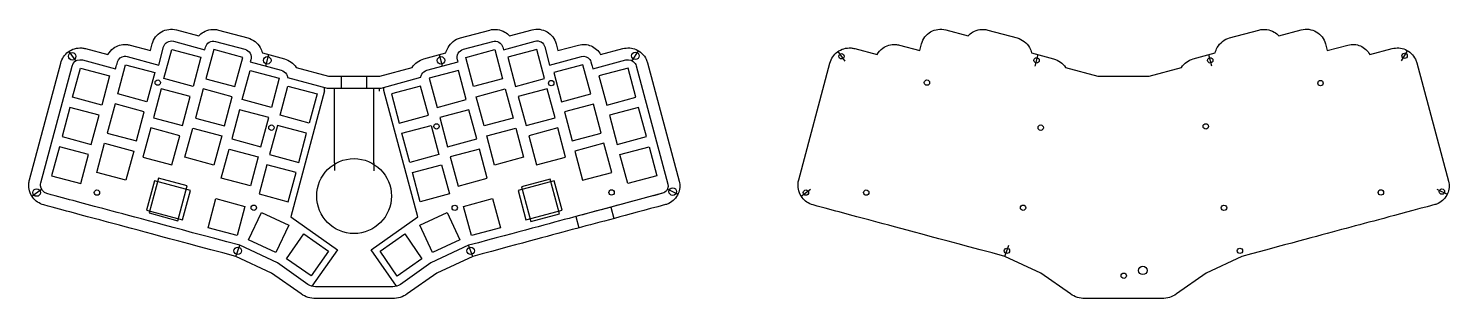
# Model space of a CAD drawing. Header units: millimetres. Extents: x -131 to 534, y 7 to 133.
import ezdxf

# ---------------------------------------------------------------- set-up
doc = ezdxf.new("R2010")
doc.units = ezdxf.units.MM
doc.layers.get('0').update_dxf_attribs({"linetype": 'CONTINUOUS'})

msp = doc.modelspace()

# ---------------------------------------------------------------- linework, layer by layer
for p, q in [((-63.62, 126.83), (-48.86, 122.87)), ((-62.19, 132.14), (-51.75, 129.34)), ((-43.93, 126.73), (-30.17, 123.04)), ((-42.5, 132.04), (-28.75, 128.35)), ((70.69, 128.39), (84.41, 132.06)), ((72.12, 123.08), (85.83, 126.75)), ((90.85, 122.87), (105.67, 126.84)), ((93.73, 129.33), (104.24, 132.15)), ((297.81, 132.14), (308.25, 129.34)), ((317.5, 132.04), (331.25, 128.35)), ((430.69, 128.39), (444.41, 132.06)), ((453.73, 129.33), (464.24, 132.15)), ((-112.59, 122), (-109.32, 117.57)), ((-104.71, 123.39), (-94.26, 120.61)), ((-83.88, 125.01), (-74.35, 122.46)), ((-74.35, 122.46), (-73.53, 125.56)), ((-70.44, 115.71), (-68.21, 124.16)), ((-48.86, 122.87), (-48.57, 124.01)), ((-21.97, 121.36), (-11.68, 118.6)), ((-20.37, 115.24), (-18.95, 120.55)), ((53.62, 118.59), (63.92, 121.35)), ((62.33, 115.23), (60.91, 120.54)), ((90.55, 124.01), (90.85, 122.87)), ((110.19, 124.22), (112.43, 115.71)), ((112.43, 115.71), (127.42, 119.73)), ((115.5, 125.62), (116.34, 122.45)), ((116.34, 122.45), (126, 125.04)), ((136.29, 120.6), (146.74, 123.38)), ((151.16, 117.65), (153.99, 122.37)), ((247.41, 122), (250.68, 117.57)), ((255.29, 123.39), (265.74, 120.61)), ((276.12, 125.01), (285.65, 122.46)), ((285.65, 122.46), (286.47, 125.56)), ((338.03, 121.36), (348.32, 118.6)), ((339.63, 115.24), (341.05, 120.55)), ((413.62, 118.59), (423.92, 121.35)), ((422.33, 115.23), (420.91, 120.54)), ((475.5, 125.62), (476.34, 122.45)), ((476.34, 122.45), (486, 125.04)), ((496.29, 120.6), (506.74, 123.38)), ((511.16, 117.65), (513.99, 122.37)), ((-130.98, 62.04), (-116.34, 116.65)), ((-125.67, 60.62), (-111.03, 115.23)), ((-106.13, 118.07), (-90.71, 113.98)), ((-85.3, 119.7), (-70.44, 115.71)), ((-27.37, 118.13), (-27.63, 117.18)), ((-27.63, 117.18), (-13.11, 113.29)), ((-6.15, 114.53), (9.01, 110.47)), ((32.96, 110.47), (48.13, 114.57)), ((55.05, 113.28), (69.61, 117.18)), ((69.61, 117.18), (69.33, 118.18)), ((132.7, 113.95), (148.16, 118.07)), ((152.96, 115.29), (167.77, 60.08)), ((158.27, 116.71), (173.08, 61.5)), ((229.02, 62.04), (243.66, 116.65)), ((353.85, 114.53), (369.01, 110.47)), ((392.96, 110.47), (408.13, 114.57)), ((518.27, 116.71), (533.08, 61.5)), ((-10.2, 109.92), (8.29, 104.97)), ((9.01, 110.47), (32.96, 110.47)), ((14.99, 104.97), (14.99, 110.47)), ((26.99, 104.97), (26.99, 110.47)), ((33.69, 104.97), (52.17, 109.97)), ((369.01, 110.47), (392.96, 110.47)), ((7.15, 103.72), (-8.66, 44.71)), ((7.15, 103.72), (7.15, 105.28)), ((8.29, 104.97), (33.69, 104.97)), ((11.79, 69.97), (11.85, 103.47)), ((11.85, 103.47), (11.85, 104.97)), ((30.19, 103.47), (30.19, 104.97)), ((30.19, 69.97), (30.19, 103.47)), ((32.89, 103.47), (32.89, 104.97)), ((34.89, 103.74), (34.89, 105.29)), ((50.83, 44.79), (34.89, 103.74)), ((11.79, 69.97), (11.79, 67.39)), ((11.79, 67.39), (11.79, 66.36)), ((30.19, 69.97), (30.18, 67.35)), ((30.18, 67.35), (30.18, 66.3)), ((-129.83, 54.47), (-125.38, 57.76)), ((165.3, 55.8), (141.15, 49.33)), ((167.59, 57.76), (172.54, 55.36)), ((230.17, 54.47), (234.62, 57.76)), ((527.59, 57.76), (532.54, 55.36)), ((141.15, 49.33), (124.73, 44.93)), ((141.15, 49.33), (142.57, 44.02)), ((-8.66, 44.71), (13.16, 29.43)), ((28.9, 29.43), (50.83, 44.79)), ((124.73, 44.93), (126.15, 39.62)), ((-34.46, 26.3), (-32.57, 31.49)), ((-14.89, 23.25), (-32.57, 31.49)), ((13.16, 29.43), (1.21, 12.37)), ((40.83, 12.39), (28.9, 29.43)), ((74.56, 31.49), (56.88, 23.24)), ((76.45, 26.3), (74.56, 31.49)), ((325.54, 26.3), (327.43, 31.49)), ((-17.65, 18.47), (-34.46, 26.3)), ((-0.62, 13.25), (-14.89, 23.25)), ((56.88, 23.24), (42.6, 13.25)), ((76.45, 26.3), (59.64, 18.46)), ((342.35, 18.47), (325.54, 26.3)), ((436.45, 26.3), (419.64, 18.46)), ((-3.77, 8.75), (-17.65, 18.47)), ((59.64, 18.46), (45.76, 8.74)), ((356.23, 8.75), (342.35, 18.47)), ((419.64, 18.46), (405.76, 8.74)), ((39.03, 12.12), (2.96, 12.12)), ((39.03, 6.62), (2.96, 6.62)), ((399.03, 6.62), (362.96, 6.62))]:
    msp.add_line(p, q)
for points in [[(-64.4, 123.01), (-50.78, 119.35), (-54.43, 105.73), (-68.05, 109.39)], [(-34.78, 105.65), (-31.13, 119.27), (-44.75, 122.92), (-48.4, 109.3)], [(73.2, 119.27), (86.82, 122.91), (90.46, 109.29), (76.84, 105.65)], [(92.84, 119.35), (96.49, 105.73), (110.11, 109.38), (106.46, 123)], [(-110.77, 100.64), (-107.12, 114.26), (-93.5, 110.61), (-97.15, 96.99)], [(-85.99, 115.85), (-72.37, 112.2), (-76.02, 98.58), (-89.64, 102.23)], [(-27.69, 113.17), (-14.07, 109.52), (-17.73, 95.9), (-31.35, 99.55)], [(56.14, 109.52), (59.79, 95.9), (73.41, 99.55), (69.76, 113.17)], [(114.43, 112.2), (118.08, 98.58), (131.7, 102.23), (128.05, 115.85)], [(135.56, 110.61), (139.21, 96.99), (152.83, 100.64), (149.18, 114.26)], [(-59.35, 87.38), (-55.7, 101), (-69.32, 104.65), (-72.97, 91.03)], [(-39.7, 87.29), (-36.05, 100.91), (-49.67, 104.57), (-53.32, 90.95)], [(-9.99, 105.84), (3.63, 102.19), (-0.02, 88.57), (-13.64, 92.22)], [(55.7, 92.22), (52.05, 105.84), (38.43, 102.19), (42.08, 88.57)], [(78.11, 100.91), (91.73, 104.56), (95.38, 90.94), (81.76, 87.29)], [(97.76, 101), (101.41, 87.38), (115.03, 91.03), (111.38, 104.65)], [(-102.07, 78.64), (-98.42, 92.26), (-112.04, 95.91), (-115.69, 82.29)], [(-80.94, 80.23), (-77.29, 93.84), (-90.9, 97.5), (-94.56, 83.88)], [(-32.61, 94.82), (-36.26, 81.2), (-22.64, 77.55), (-18.99, 91.17)], [(61.05, 91.17), (64.7, 77.55), (78.32, 81.19), (74.67, 94.81)], [(119.35, 93.84), (123, 80.23), (136.62, 83.87), (132.97, 97.49)], [(140.48, 92.26), (144.13, 78.64), (157.75, 82.29), (154.1, 95.91)], [(-14.91, 87.48), (-18.56, 73.86), (-4.94, 70.22), (-1.29, 83.83)], [(60.62, 73.86), (47, 70.21), (43.35, 83.83), (56.97, 87.48)], [(-64.27, 69.03), (-60.62, 82.65), (-74.23, 86.3), (-77.88, 72.68)], [(-54.59, 86.21), (-40.97, 82.56), (-44.62, 68.94), (-58.24, 72.59)], [(83.03, 82.56), (96.65, 86.21), (100.3, 72.59), (86.68, 68.94)], [(102.68, 82.65), (106.33, 69.03), (119.95, 72.68), (116.3, 86.3)], [(-106.98, 60.29), (-103.33, 73.91), (-116.95, 77.56), (-120.6, 63.94)], [(-95.82, 79.14), (-82.2, 75.49), (-85.85, 61.87), (-99.47, 65.52)], [(-37.53, 76.47), (-23.91, 72.81), (-27.56, 59.2), (-41.18, 62.85)], [(65.97, 72.81), (69.62, 59.19), (83.24, 62.84), (79.59, 76.46)], [(124.26, 75.49), (127.91, 61.87), (141.53, 65.52), (137.88, 79.14)], [(145.39, 73.91), (159.01, 77.55), (162.66, 63.94), (149.04, 60.29)], [(-19.83, 69.13), (-23.47, 55.51), (-9.85, 51.86), (-6.21, 65.48)], [(48.27, 65.48), (61.88, 69.13), (65.53, 55.51), (51.92, 51.86)], [(-72.52, 61.57), (-76.19, 47.85), (-59.29, 43.32), (-55.61, 57.04)], [(-57.15, 59.21), (-70.58, 62.81), (-74.93, 46.58), (-61.5, 42.98)], [(101.35, 43.32), (118.25, 47.85), (114.58, 61.57), (97.67, 57.04)], [(117.09, 46.19), (112.74, 62.42), (99.32, 58.82), (103.66, 42.6)], [(-43.74, 53.28), (-30.12, 49.63), (-33.77, 36.01), (-47.39, 39.66)], [(72.18, 49.63), (85.8, 53.28), (89.45, 39.66), (75.83, 36.01)], [(-22.43, 46.83), (-9.65, 40.88), (-15.61, 28.1), (-28.39, 34.06)], [(51.71, 40.87), (64.49, 46.83), (70.45, 34.05), (57.68, 28.09)], [(-2.57, 36.79), (8.98, 28.7), (0.89, 17.15), (-10.65, 25.23)], [(33.08, 28.69), (44.63, 36.78), (52.72, 25.23), (41.17, 17.14)]]:
    msp.add_lwpolyline(points, close=True)
for centre, radius in [((-110.96, 119.78), 1.75), ((152.58, 120.01), 1.75), ((249.04, 119.78), 1.25), ((512.58, 120.01), 1.25), ((-19.66, 117.89), 1.75), ((61.62, 117.88), 1.75), ((340.34, 117.89), 1.25), ((421.62, 117.88), 1.25), ((-70.95, 107.47), 1.25), ((113.2, 107.25), 1.25), ((289.05, 107.47), 1.25), ((473.2, 107.25), 1.25), ((-17.73, 86.44), 1.25), ((59.53, 87.05), 1.25), ((342.27, 86.44), 1.25), ((419.53, 87.05), 1.25), ((20.95, 54.48), 17.5), ((-127.61, 56.12), 1.75), ((-99.37, 56.12), 1.25), ((141.47, 56.18), 1.25), ((170.06, 56.56), 1.75), ((232.39, 56.12), 1.25), ((260.63, 56.12), 1.25), ((501.47, 56.18), 1.25), ((530.06, 56.56), 1.25), ((-25.99, 49.04), 1.25), ((68.05, 48.99), 1.25), ((334.01, 49.04), 1.25), ((428.05, 48.99), 1.25), ((-33.52, 28.9), 1.75), ((75.51, 28.9), 1.75), ((326.48, 28.9), 1.25), ((435.51, 28.9), 1.25), ((390.02, 19.78), 2), ((381.12, 17.28), 1.25)]:
    msp.add_circle(centre, radius)
for centre, start, end in [((107.72, 125.17), 59.88795, 59.88804), ((467.72, 125.17), 59.88739, 59.88821)]:
    msp.add_arc(centre, 7, start, end)
for points in [[(-73.53, 125.56), (-72.9, 127.94), (-71.35, 129.97), (-69.23, 131.2)], [(-69.23, 131.2), (-67.1, 132.44), (-64.57, 132.77), (-62.19, 132.14)], [(-68.21, 124.16), (-67.96, 125.12), (-67.33, 125.95), (-66.47, 126.45)], [(-66.47, 126.45), (-65.61, 126.95), (-64.58, 127.08), (-63.62, 126.83)], [(-51.75, 129.34), (-51.13, 130.02), (-50.4, 130.61), (-49.59, 131.09)], [(-49.59, 131.09), (-47.45, 132.34), (-44.89, 132.68), (-42.5, 132.04)], [(-46.81, 126.34), (-45.94, 126.85), (-44.9, 126.99), (-43.93, 126.73)], [(-28.75, 128.35), (-26.31, 127.7), (-24.22, 126.09), (-22.97, 123.9)], [(64.92, 123.93), (66.17, 126.13), (68.25, 127.74), (70.69, 128.39)], [(84.41, 132.06), (86.81, 132.71), (89.38, 132.37), (91.53, 131.12)], [(85.83, 126.75), (86.82, 127.02), (87.88, 126.88), (88.76, 126.36)], [(91.53, 131.12), (92.35, 130.63), (93.1, 130.03), (93.73, 129.33)], [(104.24, 132.15), (106.6, 132.78), (109.12, 132.45), (111.23, 131.22)], [(105.67, 126.84), (106.61, 127.09), (107.62, 126.96), (108.47, 126.47)], [(108.47, 126.47), (109.32, 125.97), (109.94, 125.16), (110.19, 124.22)], [(111.23, 131.22), (113.34, 130), (114.88, 127.98), (115.5, 125.62)], [(286.47, 125.56), (287.1, 127.94), (288.65, 129.97), (290.77, 131.2)], [(290.77, 131.2), (292.9, 132.44), (295.43, 132.77), (297.81, 132.14)], [(308.25, 129.34), (308.87, 130.02), (309.6, 130.61), (310.41, 131.09)], [(310.41, 131.09), (312.55, 132.34), (315.11, 132.68), (317.5, 132.04)], [(331.25, 128.35), (333.69, 127.7), (335.78, 126.09), (337.03, 123.9)], [(424.92, 123.93), (426.17, 126.13), (428.25, 127.74), (430.69, 128.39)], [(444.41, 132.06), (446.81, 132.71), (449.38, 132.37), (451.53, 131.12)], [(451.53, 131.12), (452.35, 130.63), (453.1, 130.03), (453.73, 129.33)], [(464.24, 132.15), (466.6, 132.78), (469.12, 132.45), (471.23, 131.22)], [(471.23, 131.22), (473.34, 130), (474.88, 127.98), (475.5, 125.62)], [(-48.57, 124.01), (-48.32, 124.99), (-47.68, 125.83), (-46.81, 126.34)], [(-30.17, 123.04), (-29.15, 122.77), (-28.27, 122.09), (-27.74, 121.17)], [(-27.74, 121.17), (-27.22, 120.25), (-27.08, 119.15), (-27.37, 118.13)], [(-22.97, 123.9), (-22.51, 123.1), (-22.18, 122.24), (-21.97, 121.36)], [(63.92, 121.35), (64.12, 122.24), (64.46, 123.12), (64.92, 123.93)], [(69.33, 118.18), (69.05, 119.2), (69.18, 120.29), (69.7, 121.21)], [(69.7, 121.21), (70.22, 122.13), (71.09, 122.8), (72.12, 123.08)], [(88.76, 126.36), (89.65, 125.85), (90.29, 125), (90.55, 124.01)], [(337.03, 123.9), (337.49, 123.1), (337.82, 122.24), (338.03, 121.36)], [(423.92, 121.35), (424.12, 122.24), (424.46, 123.12), (424.92, 123.93)], [(-13.11, 113.29), (-12.08, 113.02), (-11.21, 112.34), (-10.69, 111.42)], [(-11.68, 118.6), (-9.39, 117.99), (-7.41, 116.53), (-6.15, 114.53)], [(48.13, 114.57), (49.39, 116.54), (51.35, 117.98), (53.62, 118.59)], [(52.66, 111.43), (53.17, 112.34), (54.04, 113), (55.05, 113.28)], [(348.32, 118.6), (350.61, 117.99), (352.59, 116.53), (353.85, 114.53)], [(408.13, 114.57), (409.39, 116.54), (411.35, 117.98), (413.62, 118.59)], [(-10.69, 111.42), (-10.43, 110.95), (-10.26, 110.44), (-10.2, 109.92)], [(52.17, 109.97), (52.24, 110.48), (52.4, 110.97), (52.66, 111.43)], [(-32.57, 31.49), (-98.91, 49.23), (-101.29, 49.87), (-122.8, 55.65)], [(165.3, 55.8), (125.37, 45.1), (124.55, 44.88), (74.56, 31.49)], [(-34.46, 26.3), (-100.34, 43.92), (-102.77, 44.57), (-124.23, 50.33)], [(166.72, 50.49), (126.91, 39.82), (125.98, 39.57), (76.45, 26.3)], [(325.54, 26.3), (259.66, 43.92), (257.23, 44.57), (235.77, 50.33)], [(526.72, 50.49), (486.91, 39.82), (485.98, 39.57), (436.45, 26.3)], [(2.96, 6.62), (0.55, 6.62), (-1.8, 7.37), (-3.77, 8.75)], [(2.96, 12.12), (1.68, 12.12), (0.43, 12.52), (-0.62, 13.25)], [(42.6, 13.25), (41.56, 12.51), (40.31, 12.12), (39.03, 12.12)], [(45.76, 8.74), (43.79, 7.36), (41.44, 6.62), (39.03, 6.62)], [(362.96, 6.62), (360.55, 6.62), (358.2, 7.37), (356.23, 8.75)], [(405.76, 8.74), (403.79, 7.36), (401.44, 6.62), (399.03, 6.62)]]:
    msp.add_open_spline(points, degree=3)
for points, knots in [([(-116.34, 116.65), (-115.78, 118.77), (-114.49, 120.6), (-112.83, 121.83), (-111.04, 123.16), (-108.79, 123.85), (-106.46, 123.68), (-105.88, 123.64), (-105.29, 123.54), (-104.71, 123.39)], [0.0000001, 0.0000001, 0.0000001, 0.0000001, 0.4249015, 0.4249015, 0.4249015, 0.8845049, 0.8845049, 0.8845049, 1, 1, 1, 1]), ([(-94.26, 120.61), (-93.6, 121.79), (-92.7, 122.79), (-91.65, 123.56), (-89.94, 124.81), (-87.79, 125.46), (-85.57, 125.3), (-85, 125.25), (-84.44, 125.16), (-83.88, 125.01)], [0.1509099, 0.1509099, 0.1509099, 0.1509099, 0.4299159, 0.4299159, 0.4299159, 0.8841493, 0.8841493, 0.8841493, 1, 1, 1, 1]), ([(-89.78, 117.12), (-89.36, 118.66), (-88, 119.72), (-86.47, 119.81), (-86.08, 119.84), (-85.69, 119.8), (-85.3, 119.7)], [0, 0, 0, 0, 0.8000081, 0.8000081, 0.8000081, 1, 1, 1, 1]), ([(126, 125.04), (127.99, 125.58), (130.09, 125.39), (131.88, 124.62), (133.73, 123.83), (135.3, 122.43), (136.29, 120.6)], [0, 0, 0, 0, 0.4221264, 0.4221264, 0.4221264, 0.8583435, 0.8583435, 0.8583435, 0.8583435]), ([(127.42, 119.73), (128.92, 120.13), (130.48, 119.49), (131.29, 118.24), (131.49, 117.94), (131.64, 117.6), (131.74, 117.24)], [0, 0, 0, 0, 0.805467, 0.805467, 0.805467, 1, 1, 1, 1]), ([(146.74, 123.38), (148.84, 123.94), (151.05, 123.73), (152.92, 122.92), (154.95, 122.04), (156.66, 120.45), (157.66, 118.37), (157.91, 117.84), (158.12, 117.29), (158.27, 116.71)], [0.0000003, 0.0000003, 0.0000003, 0.0000003, 0.4246472, 0.4246472, 0.4246472, 0.8841352, 0.8841352, 0.8841352, 1, 1, 1, 1]), ([(243.66, 116.65), (244.22, 118.77), (245.51, 120.6), (247.17, 121.83), (248.96, 123.16), (251.21, 123.85), (253.54, 123.68), (254.12, 123.64), (254.71, 123.54), (255.29, 123.39)], [0.0000001, 0.0000001, 0.0000001, 0.0000001, 0.4249015, 0.4249015, 0.4249015, 0.8845049, 0.8845049, 0.8845049, 1, 1, 1, 1]), ([(265.74, 120.61), (266.4, 121.79), (267.3, 122.79), (268.35, 123.56), (270.06, 124.81), (272.21, 125.46), (274.43, 125.3), (275, 125.25), (275.56, 125.16), (276.12, 125.01)], [0.1509099, 0.1509099, 0.1509099, 0.1509099, 0.4299159, 0.4299159, 0.4299159, 0.8841493, 0.8841493, 0.8841493, 1, 1, 1, 1]), ([(486, 125.04), (487.99, 125.58), (490.09, 125.39), (491.88, 124.62), (493.73, 123.83), (495.3, 122.43), (496.29, 120.6)], [0, 0, 0, 0, 0.4221264, 0.4221264, 0.4221264, 0.8583435, 0.8583435, 0.8583435, 0.8583435]), ([(506.74, 123.38), (508.84, 123.94), (511.05, 123.73), (512.92, 122.92), (514.95, 122.04), (516.66, 120.45), (517.66, 118.37), (517.91, 117.84), (518.12, 117.29), (518.27, 116.71)], [0.0000003, 0.0000003, 0.0000003, 0.0000003, 0.4246472, 0.4246472, 0.4246472, 0.8841352, 0.8841352, 0.8841352, 1, 1, 1, 1]), ([(-111.03, 115.23), (-110.58, 116.93), (-109.08, 118.1), (-107.4, 118.2), (-106.98, 118.22), (-106.55, 118.18), (-106.13, 118.07)], [0, 0, 0, 0, 0.8008337, 0.8008337, 0.8008337, 1, 1, 1, 1]), ([(-90.71, 113.98), (-90.65, 114.14), (-90.58, 114.34), (-90.5, 114.58), (-90.32, 115.18), (-90.08, 116.01), (-89.78, 117.12)], [0.6219593, 0.6219593, 0.6219593, 0.6219593, 0.7315788, 0.7315788, 0.7315788, 1, 1, 1, 1]), ([(131.74, 117.24), (132.17, 115.65), (132.47, 114.6), (132.68, 114), (132.69, 113.98), (132.69, 113.96), (132.7, 113.95)], [0.0000001, 0.0000001, 0.0000001, 0.0000001, 0.3412163, 0.3412163, 0.3412163, 0.3504689, 0.3504689, 0.3504689, 0.3504689]), ([(148.16, 118.07), (149.82, 118.51), (151.54, 117.81), (152.45, 116.43), (152.68, 116.09), (152.85, 115.7), (152.96, 115.29)], [0.0000001, 0.0000001, 0.0000001, 0.0000001, 0.8004257, 0.8004257, 0.8004257, 1, 1, 1, 1]), ([(-124.23, 50.33), (-126.35, 50.91), (-128.18, 52.2), (-129.42, 53.86), (-130.75, 55.66), (-131.45, 57.92), (-131.28, 60.26), (-131.24, 60.86), (-131.14, 61.46), (-130.98, 62.04)], [0, 0, 0, 0, 0.4238617, 0.4238617, 0.4238617, 0.882964, 0.882964, 0.882964, 1, 1, 1, 1]), ([(-122.8, 55.65), (-124.52, 56.11), (-125.7, 57.63), (-125.8, 59.33), (-125.83, 59.75), (-125.78, 60.19), (-125.67, 60.62)], [0, 0, 0, 0, 0.8006929, 0.8006929, 0.8006929, 1, 1, 1, 1]), ([(167.77, 60.08), (168.16, 58.61), (167.55, 57.07), (166.32, 56.26), (166.02, 56.06), (165.67, 55.9), (165.3, 55.8)], [0, 0, 0, 0, 0.798804, 0.798804, 0.798804, 1, 1, 1, 1]), ([(173.08, 61.5), (173.62, 59.5), (173.42, 57.4), (172.65, 55.61), (171.82, 53.68), (170.3, 52.04), (168.31, 51.08), (167.81, 50.84), (167.27, 50.64), (166.72, 50.49)], [0, 0, 0, 0, 0.423916, 0.423916, 0.423916, 0.883069, 0.883069, 0.883069, 1, 1, 1, 1]), ([(235.77, 50.33), (233.65, 50.91), (231.82, 52.2), (230.58, 53.86), (229.25, 55.66), (228.55, 57.92), (228.72, 60.26), (228.76, 60.86), (228.86, 61.46), (229.02, 62.04)], [0, 0, 0, 0, 0.4238617, 0.4238617, 0.4238617, 0.882964, 0.882964, 0.882964, 1, 1, 1, 1]), ([(533.08, 61.5), (533.62, 59.5), (533.42, 57.4), (532.65, 55.61), (531.82, 53.68), (530.3, 52.04), (528.31, 51.08), (527.81, 50.84), (527.27, 50.64), (526.72, 50.49)], [0, 0, 0, 0, 0.423916, 0.423916, 0.423916, 0.883069, 0.883069, 0.883069, 1, 1, 1, 1])]:
    msp.add_open_spline(points, degree=3, knots=knots)

doc.saveas('drawing.dxf')
